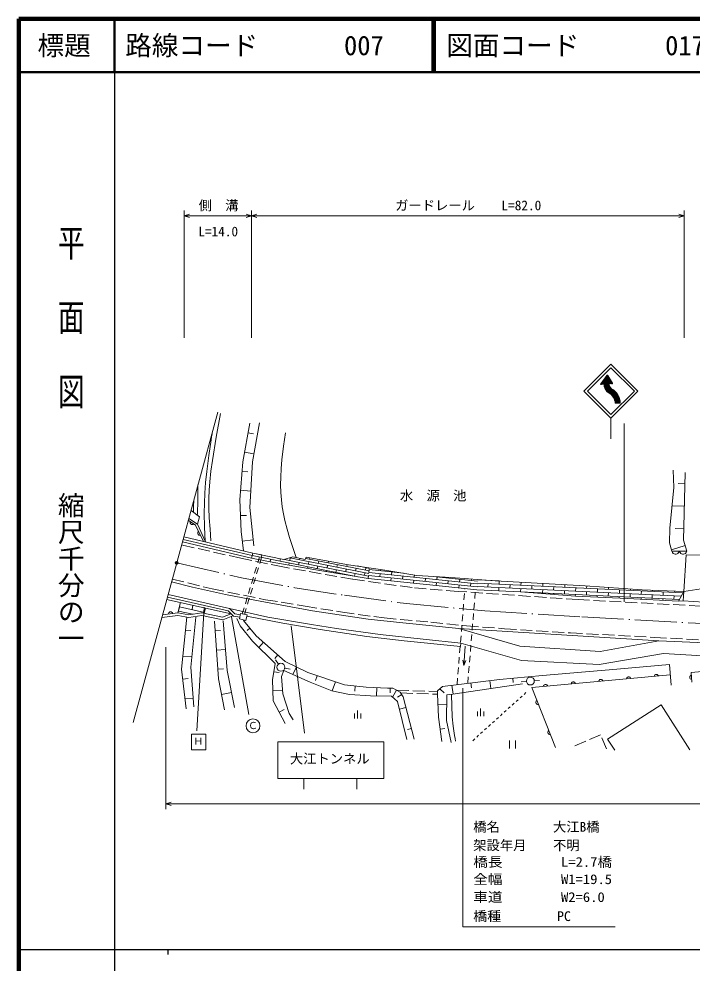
# Model space of a CAD drawing. Units: millimetres, scale not verified. Extents: x 40000 to 680000, y 20000 to 380000.
# Drawn here: x 40000 to 166601, y 202409 to 380000 of the extents above; entities that cross this region are included whole.
import ezdxf
from ezdxf.enums import TextEntityAlignment as Align

# ---------------------------------------------------------------- set-up
doc = ezdxf.new("R2010")
doc.units = ezdxf.units.MM
doc.header["$LTSCALE"] = 1000
doc.header["$PDMODE"] = 32
doc.header["$PDSIZE"] = 500
for name, pattern in [('USER1', [2, 1.2, -0.8]), ('USER2', [10, 7.868852, -0.983607, 0.163934, -0.983607]), ('USER3', [3, 2.25, -0.75]), ('USER4', [1, 0.5, -0.5])]:
    doc.linetypes.add(name, pattern=pattern)
for name, color, linetype, lineweight in [('M-BGD', 7, 'Continuous', 13), ('M-BGD-EXST', 7, 'Continuous', 13), ('M-BMK', 2, 'USER2', 13), ('M-BMK-SRVR', 3, 'Continuous', 13), ('M-STR-HTXT', 7, 'Continuous', 13), ('M-STR-STR1', 1, 'Continuous', 13), ('M-STR-STRC', 7, 'Continuous', 13), ('M-TTL', 2, 'Continuous', 140), ('M-TTL-BAND', 7, 'Continuous', 25), ('M-TTL-LINE', 7, 'Continuous', 50)]:
    doc.layers.add(name, color=color, linetype=linetype, lineweight=lineweight)
doc.layers.add('M-OTRS', color=6, linetype='Continuous')
doc.layers.add('M-TTL-TXT', color=7, linetype='Continuous')
doc.styles.add('@ＭＳ ゴシック', font='')
doc.styles.add('ＭＳ ゴシック', font='')
doc.styles.get('@ＭＳ ゴシック').set_extended_font_data('@MS Gothic')
doc.styles.get('ＭＳ ゴシック').set_extended_font_data('MS Gothic')

msp = doc.modelspace()

# ---------------------------------------------------------------- hatches: boundary and pattern name
at = {"layer": 'M-STR-STRC'}
h = msp.add_hatch(dxfattribs=at)
h.set_pattern_fill('USER', color=1, style=0, pattern_type=2)
h.set_pattern_definition([(329.5626, (152909, 308692), (40.5278, 68.9746), [])])
h.paths.add_polyline_path([(153092, 307741), (152146, 307741), (152006, 308411), (151797, 308836), (151413, 309305), (151005, 309610), (150712, 309819), (150376, 310204), (150082, 310833), (150000, 311382), (149525, 311210), (149418, 311349), (150540, 312941), (150733, 312935), (151613, 311478), (151515, 311340), (150953, 311461), (151039, 310977), (151319, 310556), (151546, 310387), (151988, 310058), (152419, 309597), (152689, 309183), (152909, 308692), (153047, 308158)])

# ---------------------------------------------------------------- linework, layer by layer
at = {"layer": 'M-BGD', "color": 5}
for p, q in [((69748, 277949), (77416, 306009)), ((61475, 247676), (69616, 277466))]:
    msp.add_line(p, q, dxfattribs=at)
at = {"layer": 'M-BGD'}
for p, q in [((83409, 303948), (82100, 296709)), ((83932, 296709), (85240, 304036)), ((83082, 302139), (84140, 301947)), ((82428, 298519), (84198, 298199)), ((82100, 296709), (81534, 289557)), ((83452, 288075), (83932, 296709)), ((81959, 294921), (83078, 294832)), ((163167, 291881), (163066, 295094)), ((165298, 294688), (164960, 281969)), ((81675, 291345), (83626, 291191)), ((162389, 284202), (163167, 291881)), ((165242, 292569), (163983, 292602)), ((81534, 289557), (81795, 283583)), ((84194, 280879), (83452, 288075)), ((165129, 288329), (162813, 288390)), ((71965, 286063), (73607, 284968)), ((73970, 286374), (72371, 287548)), ((73607, 284968), (73970, 286374)), ((81664, 286570), (82825, 286621)), ((71864, 285694), (73219, 284799)), ((73219, 284799), (74711, 281717)), ((73607, 284968), (75112, 281623)), ((162321, 281462), (162389, 284202)), ((71015, 282586), (83967, 279541)), ((81795, 283583), (82239, 279948)), ((165016, 284089), (163439, 284131)), ((70751, 281621), (83738, 278568)), ((70883, 282104), (83853, 279054)), ((82017, 281765), (84077, 282016)), ((162795, 279906), (162321, 281462)), ((165281, 280938), (162723, 280141)), ((164960, 281969), (165603, 279906)), ((83738, 278568), (83967, 279541)), ((83851, 279045), (103732, 275091)), ((83963, 279523), (85689, 279179)), ((83967, 279541), (89844, 278306)), ((85684, 279180), (85588, 278700)), ((89844, 278306), (91544, 278829)), ((91544, 278829), (93856, 278306)), ((162795, 279906), (165603, 279906)), ((165014, 272332), (165496, 279186)), ((165496, 279186), (168745, 279116)), ((83738, 278568), (87246, 277870)), ((87246, 277870), (83738, 278568)), ((87342, 278351), (87246, 277870)), ((95445, 276431), (87246, 277870)), ((89184, 278445), (89096, 278002)), ((89936, 278335), (105748, 275190)), ((90850, 277653), (90770, 277251)), ((90923, 278638), (105813, 275676)), ((91041, 278614), (90946, 278134)), ((92700, 277785), (92604, 277304)), ((92849, 278534), (92795, 278266)), ((93856, 278306), (94030, 278786)), ((93940, 278538), (105877, 276163)), ((94030, 278786), (102011, 277347)), ((94550, 277917), (94454, 277436)), ((94698, 278665), (94645, 278397)), ((96208, 277087), (96112, 276606)), ((96399, 278049), (96304, 277568)), ((98058, 277219), (97962, 276738)), ((98219, 278030), (98153, 277700)), ((99907, 277351), (99812, 276870)), ((101740, 277395), (101661, 277002)), ((102011, 277347), (108814, 276344)), ((103675, 277101), (105942, 276650)), ((94358, 276955), (94294, 276633)), ((105693, 274774), (95445, 276431)), ((97866, 276257), (97824, 276046)), ((99716, 276389), (99620, 275909)), ((101375, 275560), (101358, 275475)), ((101566, 276521), (101470, 276040)), ((103224, 275692), (103129, 275211)), ((103415, 276653), (103320, 276172)), ((105074, 275823), (104978, 275343)), ((105265, 276785), (105170, 276304)), ((105751, 275324), (105693, 274774)), ((105751, 275324), (126160, 273168)), ((105808, 275875), (126203, 273720)), ((105868, 276426), (105810, 275875)), ((105866, 276426), (112309, 275745)), ((107942, 275650), (107884, 275099)), ((108025, 276432), (108000, 276201)), ((108814, 276344), (114832, 275341)), ((110132, 275975), (110074, 275425)), ((114385, 275412), (114339, 274974)), ((114832, 275341), (121242, 274905)), ((68702, 274122), (72678, 273117)), ((105693, 274774), (118487, 273422)), ((118487, 273422), (105693, 274774)), ((110016, 274874), (109958, 274323)), ((112206, 275199), (112148, 274648)), ((114281, 274423), (114222, 273872)), ((116471, 274749), (116413, 274198)), ((118545, 273973), (118487, 273422)), ((118497, 275091), (126246, 274273)), ((118662, 275074), (118603, 274523)), ((120736, 274298), (120677, 273747)), ((120803, 274935), (120794, 274849)), ((121242, 274905), (129583, 274338)), ((122810, 273522), (122753, 272983)), ((122926, 274623), (122868, 274073)), ((125000, 273847), (124942, 273297)), ((125084, 274643), (125058, 274398)), ((126229, 273871), (164849, 272031)), ((126284, 274488), (130334, 274295)), ((128237, 273775), (128207, 273157)), ((128268, 274427), (128266, 274393)), ((129583, 274338), (146460, 273378)), ((130326, 274295), (130296, 273677)), ((132356, 273579), (132326, 272961)), ((134443, 274061), (134415, 273481)), ((138560, 273827), (138534, 273285)), ((142677, 273593), (142653, 273088)), ((68050, 271737), (79578, 269112)), ((72678, 273117), (78845, 271737)), ((78845, 271737), (85358, 270487)), ((126119, 272637), (118487, 273422)), ((126119, 272637), (134356, 272244)), ((134356, 272244), (126119, 272637)), ((126174, 273254), (164518, 271427)), ((130267, 273059), (130237, 272441)), ((134386, 272863), (134356, 272244)), ((134356, 272244), (164187, 270823)), ((144692, 271416), (134356, 272244)), ((136415, 272146), (136412, 272079)), ((136474, 273383), (136445, 272764)), ((138504, 272666), (138475, 272048)), ((140534, 271950), (140525, 271750)), ((140593, 273186), (140564, 272568)), ((142623, 272470), (142594, 271852)), ((144653, 271754), (144637, 271420)), ((144712, 272990), (144682, 272372)), ((146460, 273378), (157188, 272593)), ((146742, 272274), (146712, 271656)), ((146793, 273354), (146771, 272892)), ((148831, 272794), (148801, 272176)), ((150861, 272078), (150831, 271459)), ((150907, 273053), (150890, 272696)), ((152949, 272598), (152920, 271979)), ((154979, 271881), (154950, 271263)), ((155021, 272752), (155009, 272500)), ((157068, 272401), (157039, 271783)), ((157188, 272593), (165014, 272332)), ((159138, 272528), (159128, 272303)), ((161187, 272205), (161158, 271587)), ((163260, 272390), (163246, 272107)), ((165014, 272332), (164011, 270500)), ((165014, 272332), (164910, 270523)), ((168301, 272781), (165014, 272332)), ((67790, 270817), (79894, 268108)), ((67918, 271255), (79330, 268656)), ((69915, 268319), (70362, 270241)), ((85358, 270487), (95191, 268675)), ((154460, 270980), (144692, 271416)), ((148772, 271557), (148756, 271234)), ((152891, 271361), (152876, 271050)), ((164011, 270500), (154460, 270980)), ((157009, 271165), (156994, 270852)), ((159098, 271685), (159069, 271067)), ((161128, 270969), (161113, 270646)), ((163217, 271489), (163187, 270871)), ((164910, 270523), (164011, 270500)), ((164910, 270523), (168801, 270314)), ((67012, 267939), (69915, 268319)), ((69915, 268319), (71989, 267915)), ((69986, 268626), (72682, 268022)), ((70181, 269432), (69999, 268623)), ((70174, 269434), (74891, 268378)), ((71989, 267915), (74420, 268292)), ((72738, 269710), (72557, 268900)), ((74420, 268292), (78291, 267466)), ((74842, 268202), (75114, 269178)), ((79330, 268656), (80349, 267666)), ((79578, 269112), (80589, 268130)), ((79578, 269112), (86808, 267488)), ((81461, 267132), (81704, 268166)), ((81704, 268166), (82900, 267886)), ((95191, 268675), (105671, 267123)), ((66869, 267416), (69899, 267812)), ((69899, 267812), (71979, 267408)), ((71567, 267488), (70610, 257707)), ((71979, 267408), (74406, 267783)), ((72376, 268091), (72349, 267971)), ((72357, 258088), (73278, 267459)), ((74406, 267783), (78335, 266946)), ((76773, 266729), (77535, 255864)), ((78291, 267466), (79894, 268108)), ((78335, 266946), (80213, 267697)), ((79187, 257453), (78393, 266792)), ((80349, 267666), (81535, 267447)), ((80589, 268130), (81649, 267935)), ((81599, 265857), (80964, 267223)), ((82658, 266851), (81461, 267132)), ((82237, 266824), (84651, 263965)), ((82900, 267886), (82658, 266851)), ((89621, 266334), (82845, 267652)), ((86808, 267488), (95006, 266113)), ((105671, 267123), (112226, 266433)), ((112226, 266433), (122707, 265354)), ((71327, 265043), (72346, 264943)), ((76900, 264918), (77885, 264987)), ((83918, 262966), (81599, 265857)), ((83444, 265395), (82917, 264949)), ((96665, 265175), (89621, 266334)), ((95006, 266113), (99742, 265324)), ((105462, 263860), (96665, 265175)), ((99742, 265324), (107967, 264205)), ((122707, 265354), (134179, 262033)), ((122707, 265354), (160369, 263025)), ((88207, 258741), (83918, 262966)), ((84651, 263965), (90052, 259168)), ((112444, 263046), (105462, 263860)), ((107967, 264205), (116044, 263359)), ((123025, 261951), (112444, 263046)), ((116044, 263359), (123119, 262608)), ((149328, 261041), (160369, 263025)), ((160369, 263025), (171884, 262508)), ((77154, 261297), (78850, 261416)), ((86001, 262766), (85124, 261778)), ((123119, 262608), (123025, 261951)), ((134500, 259314), (123119, 262608)), ((123681, 258357), (123908, 262036)), ((134179, 262033), (149328, 261041)), ((70849, 260152), (72544, 259986)), ((88701, 260367), (88101, 259691)), ((88842, 258665), (88252, 259472)), ((149143, 258543), (134500, 259314)), ((161191, 260612), (149143, 258543)), ((168543, 260206), (161191, 260612)), ((70610, 257707), (71436, 250210)), ((72897, 250623), (72357, 258088)), ((77408, 257675), (78458, 257749)), ((87698, 255660), (88207, 258741)), ((90017, 257896), (90993, 257680)), ((90052, 259168), (94340, 257040)), ((92196, 258104), (91509, 256720)), ((138447, 256503), (152449, 257720)), ((152449, 257720), (162328, 258547)), ((162328, 258547), (162632, 254677)), ((185628, 258979), (166428, 257059)), ((70816, 255833), (71831, 255944)), ((77535, 255864), (78679, 250051)), ((80553, 250496), (79187, 257453)), ((87952, 257201), (88944, 257037)), ((89795, 257439), (89382, 256327)), ((89382, 256327), (89636, 253055)), ((94751, 255247), (89795, 257439)), ((94340, 257040), (101234, 254752)), ((96064, 256468), (95774, 255594)), ((119662, 254459), (130359, 255764)), ((130359, 255764), (138447, 256503)), ((132872, 255993), (132944, 255206)), ((162480, 256611), (136430, 254252)), ((166428, 257059), (166565, 255276)), ((87825, 251721), (87698, 255660)), ((98881, 253627), (94751, 255247)), ((99510, 255324), (98943, 253613)), ((101234, 254752), (105300, 254339)), ((103267, 254546), (103165, 253539)), ((105300, 254339), (109300, 254149)), ((107300, 254244), (107225, 252665)), ((109300, 254149), (110349, 254149)), ((109824, 254149), (109824, 253246)), ((110349, 254149), (111715, 253386)), ((118748, 253589), (119662, 254459)), ((119198, 253962), (119978, 253234)), ((121445, 254677), (121650, 252991)), ((134715, 254937), (121583, 252981)), ((125010, 255111), (125127, 254157)), ((128576, 255546), (128758, 254050)), ((135435, 255405), (134438, 255329)), ((136430, 254252), (140940, 242977)), ((136931, 255504), (137930, 255560)), ((71229, 252084), (72779, 252255)), ((78107, 252958), (79997, 253329)), ((87762, 253690), (89582, 253749)), ((89636, 253055), (90843, 249370)), ((102153, 252928), (98881, 253627)), ((106124, 252674), (102153, 252928)), ((110063, 252642), (106124, 252674)), ((111175, 251625), (110063, 252642)), ((111032, 253768), (110288, 252436)), ((111985, 252926), (111169, 252447)), ((111715, 253386), (112255, 252465)), ((112255, 252465), (114351, 244541)), ((118748, 252981), (118748, 253589)), ((118879, 248676), (118748, 252981)), ((120501, 252894), (120414, 248067)), ((121583, 252981), (120501, 252894)), ((90081, 247464), (87825, 251721)), ((112985, 244478), (111175, 251625)), ((112779, 250484), (111546, 250158)), ((118806, 251071), (120469, 251121)), ((160759, 250979), (150702, 244533)), ((166177, 242526), (160759, 250979)), ((88953, 249592), (89882, 250085)), ((90843, 249370), (91606, 248194)), ((103104, 249334), (103104, 248434)), ((103704, 249930), (103704, 248430)), ((104304, 249334), (104304, 248434)), ((119531, 244110), (118879, 248676)), ((126218, 249729), (126218, 248829)), ((126818, 250325), (126818, 248825)), ((127418, 249729), (127418, 248829)), ((120414, 248067), (121284, 243892)), ((113827, 246522), (113063, 246320)), ((119205, 246393), (120113, 246522)), ((132233, 244267), (132233, 242767)), ((133385, 242767), (133385, 244267)), ((150702, 244533), (152044, 242439))]:
    msp.add_line(p, q, dxfattribs=at)
at = {"layer": 'M-BGD', "linetype": 'USER3'}
for p, q in [((81743, 278553), (70602, 281075)), ((89659, 276914), (81743, 278553)), ((102739, 274618), (89659, 276914)), ((68838, 274618), (76358, 272804)), ((113934, 273026), (102739, 274618)), ((76358, 272804), (86386, 270761)), ((122600, 272323), (113934, 273026)), ((145175, 270777), (122600, 272323)), ((86386, 270761), (93829, 269552)), ((168268, 269559), (145175, 270777)), ((93829, 269552), (100832, 268411)), ((100832, 268411), (108707, 267320)), ((108707, 267320), (117468, 266536)), ((117468, 266536), (124184, 265820)), ((124184, 265820), (131309, 265309)), ((131309, 265309), (143759, 264525)), ((143759, 264525), (159543, 263672)), ((159543, 263672), (173373, 262922)), ((111066, 253749), (118734, 253465)), ((111812, 253221), (118749, 252965)), ((149376, 245356), (144211, 243162)), ((150507, 242694), (149376, 245356))]:
    msp.add_line(p, q, dxfattribs=at)
at = {"layer": 'M-BGD', "linetype": 'USER1'}
for p, q in [((82014, 268094), (85386, 279243)), ((82397, 267978), (85769, 279127)), ((122390, 254792), (123874, 272868)), ((124417, 255039), (125863, 272649))]:
    msp.add_line(p, q, dxfattribs=at)
at = {"layer": 'M-BGD', "linetype": 'USER4'}
msp.add_line((125344, 244246), (135538, 253453), dxfattribs=at)
at = {"layer": 'M-BGD'}
for points in [[(77902, 305761), (77116, 301353), (76385, 296918), (76110, 294935), (75894, 292937), (75781, 291364), (75727, 289790), (75737, 287974), (75808, 286147), (75944, 283999), (76109, 281850)], [(75053, 281786), (74925, 284413), (74857, 287041), (74875, 288908), (74954, 290774), (75103, 292816), (75314, 294864), (75706, 297858), (76157, 300844), (76243, 301388), (76328, 301931)], [(90163, 302133), (89789, 299626), (89474, 297097), (89329, 295458), (89244, 293812), (89226, 292356), (89268, 290892), (89365, 289565), (89521, 288247), (89740, 286941), (90019, 285645), (90433, 284051), (90907, 282468), (91522, 280599), (92171, 278725)], [(73616, 286766), (73640, 289564), (73641, 292366)], [(72898, 289368), (72831, 288323), (72823, 287267), (72823, 287257), (72824, 287237)], [(72875, 285026), (72798, 284967), (72715, 284928), (72603, 284896), (72503, 284905), (72409, 284933), (72306, 285002), (72243, 285077), (72196, 285165), (72179, 285282), (72182, 285373), (72208, 285467)], [(74139, 282898), (74042, 282887), (73951, 282896), (73839, 282926), (73757, 282984), (73691, 283057), (73637, 283168), (73621, 283265), (73626, 283365), (73672, 283474), (73721, 283551), (73791, 283618)], [(162795, 279906), (162848, 279744), (162932, 279607), (163069, 279453), (163223, 279369), (163388, 279316), (163606, 279316), (163771, 279369), (163925, 279453), (164062, 279607), (164143, 279744), (164199, 279906)], [(164199, 279906), (164251, 279744), (164336, 279607), (164472, 279453), (164627, 279369), (164792, 279316), (165009, 279316), (165174, 279369), (165329, 279453), (165466, 279607), (165546, 279744), (165603, 279906)], [(68119, 268084), (68139, 268179), (68176, 268263), (68240, 268360), (68321, 268419), (68411, 268459), (68534, 268475), (68631, 268459), (68724, 268423), (68813, 268346), (68871, 268275), (68912, 268187)], [(124029, 259337), (123681, 258357), (123458, 259372)], [(149057, 255395), (149080, 255490), (149121, 255572), (149189, 255666), (149272, 255722), (149363, 255759), (149487, 255770), (149583, 255750), (149675, 255711), (149760, 255630), (149815, 255557), (149853, 255468)], [(154267, 255867), (154290, 255962), (154331, 256044), (154399, 256138), (154482, 256194), (154573, 256230), (154697, 256242), (154793, 256222), (154885, 256182), (154970, 256102), (155025, 256028), (155063, 255940)], [(159476, 256339), (159500, 256434), (159541, 256516), (159609, 256610), (159692, 256666), (159783, 256702), (159906, 256714), (160003, 256694), (160095, 256654), (160180, 256574), (160235, 256500), (160273, 256411)], [(166527, 255769), (166433, 255793), (166351, 255835), (166258, 255904), (166203, 255988), (166168, 256080), (166159, 256204), (166179, 256299), (166220, 256391), (166302, 256475), (166376, 256529), (166466, 256566)], [(138637, 254452), (138660, 254546), (138701, 254628), (138769, 254723), (138852, 254778), (138943, 254815), (139067, 254826), (139163, 254807), (139255, 254767), (139340, 254686), (139395, 254613), (139433, 254524)], [(143847, 254924), (143870, 255018), (143911, 255100), (143979, 255195), (144062, 255250), (144153, 255287), (144277, 255298), (144373, 255278), (144465, 255239), (144550, 255158), (144605, 255085), (144643, 254996)], [(121326, 252897), (121387, 250828), (121507, 248755), (121697, 246977), (121946, 245204), (122028, 244670), (122112, 244125)], [(137706, 251062), (137609, 251057), (137519, 251073), (137409, 251111), (137331, 251175), (137270, 251252), (137224, 251367), (137216, 251464), (137227, 251564), (137280, 251669), (137335, 251743), (137409, 251805)], [(139961, 245425), (139864, 245420), (139773, 245436), (139664, 245474), (139586, 245538), (139525, 245614), (139479, 245730), (139470, 245827), (139482, 245927), (139535, 246032), (139590, 246105), (139664, 246167)]]:
    msp.add_lwpolyline(points, dxfattribs=at)
for centre in [(89284, 258059), (136182, 255463)]:
    msp.add_circle(centre, 746, dxfattribs=at)
at = {"layer": 'M-BGD-EXST'}
for p, q in [((74825, 269378), (73434, 246105)), ((79963, 267564), (83227, 249188)), ((75163, 245475), (72473, 245475)), ((72473, 245475), (72473, 242538)), ((75163, 242538), (75163, 245475)), ((72473, 242538), (75163, 242538))]:
    msp.add_line(p, q, dxfattribs=at)
msp.add_circle((84024, 247038), 1304, dxfattribs=at)
at = {"layer": 'M-BMK'}
for p, q in [((69925, 277651), (81870, 274874)), ((81870, 274874), (91869, 273017)), ((91869, 273017), (101225, 271589)), ((101225, 271589), (112867, 270018)), ((112867, 270018), (127652, 268661)), ((127652, 268661), (145865, 267518)), ((145865, 267518), (168621, 266262))]:
    msp.add_line(p, q, dxfattribs=at)
at = {"layer": 'M-BMK-SRVR'}
for radius in [249, 7.5]:
    msp.add_circle((69682, 277707), radius, dxfattribs=at)
at = {"layer": 'M-OTRS'}
msp.add_point((69671, 277704), dxfattribs=at)
at = {"layer": 'M-STR-HTXT'}
for p, q in [((71099, 319994), (71099, 343956)), ((71099, 342956), (83753, 342956)), ((83753, 343956), (83753, 319994)), ((83753, 342956), (165125, 342956)), ((165125, 343956), (165125, 319994)), ((67646, 261811), (67646, 231371)), ((67646, 232371), (501306, 232371))]:
    msp.add_line(p, q, dxfattribs=at)
for points in [[(72099, 342668), (71099, 342956), (72099, 343241)], [(82753, 343243), (83753, 342956), (82753, 342671)], [(84753, 342668), (83753, 342956), (84753, 343241)], [(164125, 343243), (165125, 342956), (164125, 342671)], [(68646, 232083), (67646, 232371), (68646, 232656)]]:
    msp.add_lwpolyline(points, dxfattribs=at)
at = {"layer": 'M-STR-STR1'}
for p, q in [((123470, 254125), (123470, 209216)), ((123470, 209216), (152102, 209216))]:
    msp.add_line(p, q, dxfattribs=at)
at = {"layer": 'M-STR-STRC', "color": 1}
for p, q in [((146234, 309983), (151325, 315074)), ((146913, 309983), (151325, 314395)), ((151325, 315074), (156416, 309983)), ((151325, 314395), (155737, 309983)), ((149418, 311349), (150540, 312941)), ((151613, 311478), (150733, 312935)), ((150000, 311382), (149525, 311210)), ((151515, 311340), (150953, 311461)), ((151325, 304892), (146234, 309983)), ((151325, 305570), (146913, 309983)), ((151325, 305570), (155737, 309983)), ((151325, 304892), (156416, 309983)), ((153092, 307741), (152146, 307741)), ((151325, 304892), (151325, 301032))]:
    msp.add_line(p, q, dxfattribs=at)
at = {"layer": 'M-STR-STRC'}
for p, q in [((153839, 303878), (153839, 270340)), ((91179, 265819), (93703, 245633)), ((108612, 244027), (88689, 244027)), ((88689, 244027), (88689, 237162)), ((108612, 237162), (108612, 244027)), ((88689, 237162), (108612, 237162)), ((93591, 237162), (93591, 235156)), ((103575, 237162), (103575, 235143))]:
    msp.add_line(p, q, dxfattribs=at)
at = {"layer": 'M-STR-STRC', "color": 1}
for centre, radius, start, end in [((150634, 312875), 115, 31.1593, 144.83356), ((149494, 311296), 92.1, 144.83356, 289.98311), ((152168, 311425), 2168, 181.1338, 233.94856), ((152168, 311425), 1215, 178.33535, 233.94856), ((151535, 311430), 92.1, 257.90524, 31.1593), ((149820, 307605), 2330, 3.35248, 62.85382), ((149820, 307605), 3274, 2.38467, 60.08401)]:
    msp.add_arc(centre, radius, start, end, dxfattribs=at)
at = {"layer": 'M-TTL'}
for p, q in [((40000, 380000), (40000, 20000)), ((680000, 380000), (40000, 380000))]:
    msp.add_line(p, q, dxfattribs=at)
at = {"layer": 'M-TTL-BAND'}
for p, q in [((58000, 370000), (58000, 20000)), ((40000, 205000), (579000, 205000)), ((68000, 205000), (68000, 204000))]:
    msp.add_line(p, q, dxfattribs=at)
at = {"layer": 'M-TTL-LINE'}
for p, q in [((58000, 380000), (58000, 370000)), ((117750, 380000), (117750, 370000)), ((118250, 380000), (118250, 370000)), ((40000, 370000), (680000, 370000))]:
    msp.add_line(p, q, dxfattribs=at)

# ---------------------------------------------------------------- texts
at = {"layer": 'M-BGD', "style": 'ＭＳ ゴシック'}
msp.add_text('水\u3000源\u3000池', height=1833, dxfattribs=at).set_placement((111657, 288876), align=Align.BOTTOM_LEFT)
at = {"layer": 'M-BGD-EXST', "style": 'ＭＳ ゴシック'}
for s, p in [('Ｃ', (83097, 246027)), ('Ｈ', (72830, 243087))]:
    msp.add_text(s, height=1320, dxfattribs=at).set_placement(p, align=Align.BOTTOM_LEFT)
at = {"layer": 'M-STR-HTXT', "style": 'ＭＳ ゴシック'}
for s, p in [('側\u3000溝', (73801, 343456)), ('ガードレール\u3000\u3000L=82.0', (110752, 343456)), ('L=14.0', (73738, 338549))]:
    msp.add_text(s, height=1833, dxfattribs=at).set_placement(p, align=Align.BOTTOM_LEFT)
at = {"layer": 'M-STR-STR1', "style": 'ＭＳ ゴシック'}
for s, p in [('橋名\u3000\u3000\u3000\u3000大江B橋', (125441, 226579)), ('架設年月\u3000\u3000不明', (125441, 223107))]:
    msp.add_text(s, height=1833, dxfattribs=at).set_placement(p, align=Align.BOTTOM_LEFT)
for s, width, p in [('橋長\u3000\u3000\u3000\u3000L=2.7橋', 1.1, (125441, 219970)), ('全幅\u3000\u3000\u3000\u3000W1=19.5', 1.1, (125441, 216722)), ('車道\u3000\u3000\u3000\u3000W2=6.0 ', 1.1, (125441, 213361)), ('橋種\u3000\u3000\u3000\u3000PC', 1.05, (125441, 209776))]:
    msp.add_text(s, height=1833, dxfattribs=dict(at, width=width)).set_placement(p, align=Align.BOTTOM_LEFT)
at = {"layer": 'M-STR-STRC', "style": 'ＭＳ ゴシック'}
msp.add_text('大江トンネル', height=1833, dxfattribs=at).set_placement((90961, 239391), align=Align.BOTTOM_LEFT)
at = {"layer": 'M-TTL-BAND', "style": '@ＭＳ ゴシック', "width": 1.4}
msp.add_text('平  面  図', height=3666, rotation=270, dxfattribs=at).set_placement((49777, 306475), align=Align.MIDDLE_RIGHT)
at = {"layer": 'M-TTL-BAND', "style": '@ＭＳ ゴシック'}
msp.add_text('縮尺千分の一', height=3666, rotation=270, dxfattribs=at).set_placement((49777, 261030), align=Align.MIDDLE_RIGHT)
at = {"layer": 'M-TTL-TXT', "style": 'ＭＳ ゴシック'}
msp.add_text('標題', height=3666, dxfattribs=at).set_placement((48500, 375000), align=Align.MIDDLE_CENTER)
for s, p in [('路線コード', (60000, 375000)), ('007', (101142, 375000)), ('007', (101142, 375000)), ('007', (101142, 375000)), ('図面コード', (120380, 375000)), ('017-00', (161521, 375000))]:
    msp.add_text(s, height=3666, dxfattribs=at).set_placement(p, align=Align.MIDDLE_LEFT)

doc.saveas('drawing.dxf')
